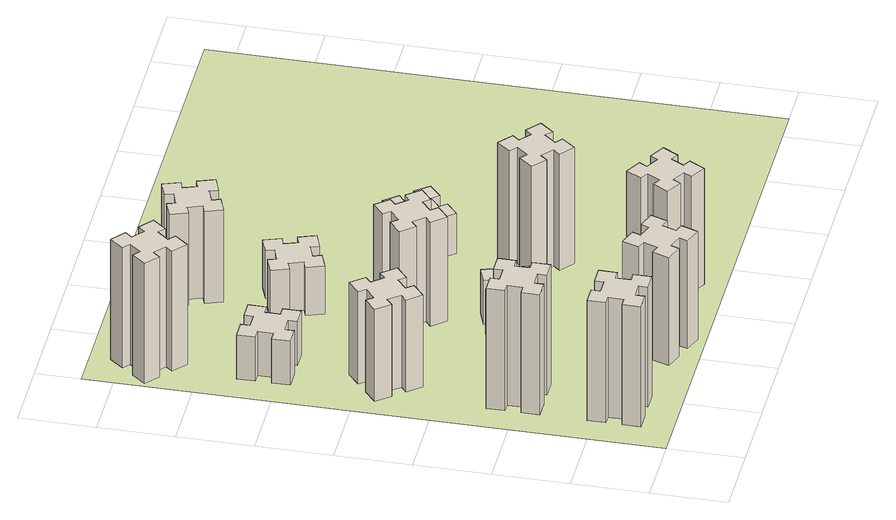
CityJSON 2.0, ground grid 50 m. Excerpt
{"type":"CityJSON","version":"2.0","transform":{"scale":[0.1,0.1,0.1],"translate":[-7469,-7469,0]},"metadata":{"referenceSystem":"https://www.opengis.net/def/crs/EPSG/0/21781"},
"CityObjects":{
"building1":{"type":"Building","attributes":{"class":"1000","function":"1000","usage":"1000","yearOfConstruction":2016,"roofType":"1000","measuredHeight":90,"storeysAboveGround":30,"storeysBelowGround":0},"geometry":[{"type":"Solid","lod":"1","boundaries":[[[[0,1,2,3,4,5,6,7,8,9,10,11,12,13,14,15,16,17,18,19]],[[17,16,20,21]],[[16,15,22,20]],[[15,14,23,22]],[[14,13,24,23]],[[13,12,25,24]],[[12,11,26,25]],[[11,10,27,26]],[[10,9,28,27]],[[9,8,29,28]],[[8,7,30,29]],[[7,6,31,30]],[[6,5,32,31]],[[5,4,33,32]],[[4,3,34,33]],[[3,2,35,34]],[[2,1,36,35]],[[1,0,37,36]],[[0,19,38,37]],[[19,18,39,38]],[[18,17,21,39]],[[24,25,26,27,28,29,30,31,32,33,34,35,36,37,38,39,21,20,22,23]]]]}]},
"building2":{"type":"Building","attributes":{"class":"1000","function":"1000","usage":"1000","yearOfConstruction":2016,"roofType":"1000","measuredHeight":90,"storeysAboveGround":30,"storeysBelowGround":0},"geometry":[{"type":"Solid","lod":"1","boundaries":[[[[40,41,42,43,44,45,46,47,48,49,50,51,52,53,54,55,56,57,58,59]],[[57,56,60,61]],[[56,55,62,60]],[[55,54,63,62]],[[54,53,64,63]],[[53,52,65,64]],[[52,51,66,65]],[[51,50,67,66]],[[50,49,68,67]],[[49,48,69,68]],[[48,47,70,69]],[[47,46,71,70]],[[46,45,72,71]],[[45,44,73,72]],[[44,43,74,73]],[[43,42,75,74]],[[42,41,76,75]],[[41,40,77,76]],[[40,59,78,77]],[[59,58,79,78]],[[58,57,61,79]],[[64,65,66,67,68,69,70,71,72,73,74,75,76,77,78,79,61,60,62,63]]]]}]},
"building3":{"type":"Building","attributes":{"class":"1000","function":"1000","usage":"1000","yearOfConstruction":2016,"roofType":"1000","measuredHeight":69,"storeysAboveGround":30,"storeysBelowGround":0},"geometry":[{"type":"Solid","lod":"1","boundaries":[[[[80,81,82,83,84,85,86,87,88,89,90,91,92,93,94,95,96,97,98,99]],[[97,96,100,101]],[[96,95,102,100]],[[95,94,103,102]],[[94,93,104,103]],[[93,92,105,104]],[[92,91,106,105]],[[91,90,107,106]],[[90,89,108,107]],[[89,88,109,108]],[[88,87,110,109]],[[87,86,111,110]],[[86,85,112,111]],[[85,84,113,112]],[[84,83,114,113]],[[83,82,115,114]],[[82,81,116,115]],[[81,80,117,116]],[[80,99,118,117]],[[99,98,119,118]],[[98,97,101,119]],[[104,105,106,107,108,109,110,111,112,113,114,115,116,117,118,119,101,100,102,103]]]]}]},
"building4":{"type":"Building","attributes":{"class":"1000","function":"1000","usage":"1000","yearOfConstruction":2016,"roofType":"1000","measuredHeight":33,"storeysAboveGround":30,"storeysBelowGround":0},"geometry":[{"type":"Solid","lod":"1","boundaries":[[[[120,121,122,123,124,125,126,127,128,129,130,131,132,133,134,135,136,137,138,139]],[[137,136,140,141]],[[136,135,142,140]],[[135,134,143,142]],[[134,133,144,143]],[[133,132,145,144]],[[132,131,146,145]],[[131,130,147,146]],[[130,129,148,147]],[[129,128,149,148]],[[128,127,150,149]],[[127,126,151,150]],[[126,125,152,151]],[[125,124,153,152]],[[124,123,154,153]],[[123,122,155,154]],[[122,121,156,155]],[[121,120,157,156]],[[120,139,158,157]],[[139,138,159,158]],[[138,137,141,159]],[[144,145,146,147,148,149,150,151,152,153,154,155,156,157,158,159,141,140,142,143]]]]}]},
"building5":{"type":"Building","attributes":{"class":"1000","function":"1000","usage":"1000","yearOfConstruction":2016,"roofType":"1000","measuredHeight":81,"storeysAboveGround":30,"storeysBelowGround":0},"geometry":[{"type":"Solid","lod":"1","boundaries":[[[[160,161,162,163,164,165,166,167,168,169,170,171,172,173,174,175,176,177,178,179]],[[177,176,180,181]],[[176,175,182,180]],[[175,174,183,182]],[[174,173,184,183]],[[173,172,185,184]],[[172,171,186,185]],[[171,170,187,186]],[[170,169,188,187]],[[169,168,189,188]],[[168,167,190,189]],[[167,166,191,190]],[[166,165,192,191]],[[165,164,193,192]],[[164,163,194,193]],[[163,162,195,194]],[[162,161,196,195]],[[161,160,197,196]],[[160,179,198,197]],[[179,178,199,198]],[[178,177,181,199]],[[184,185,186,187,188,189,190,191,192,193,194,195,196,197,198,199,181,180,182,183]]]]}]},
"building6":{"type":"Building","attributes":{"class":"1000","function":"1000","usage":"1000","yearOfConstruction":2016,"roofType":"1000","measuredHeight":90,"storeysAboveGround":30,"storeysBelowGround":0},"geometry":[{"type":"Solid","lod":"1","boundaries":[[[[200,201,202,203,204,205,206,207,208,209,210,211,212,213,214,215,216,217,218,219]],[[217,216,220,221]],[[216,215,222,220]],[[215,214,223,222]],[[214,213,224,223]],[[213,212,225,224]],[[212,211,226,225]],[[211,210,227,226]],[[210,209,228,227]],[[209,208,229,228]],[[208,207,230,229]],[[207,206,231,230]],[[206,205,232,231]],[[205,204,233,232]],[[204,203,234,233]],[[203,202,235,234]],[[202,201,236,235]],[[201,200,237,236]],[[200,219,238,237]],[[219,218,239,238]],[[218,217,221,239]],[[224,225,226,227,228,229,230,231,232,233,234,235,236,237,238,239,221,220,222,223]]]]}]},
"building7":{"type":"Building","attributes":{"class":"1000","function":"1000","usage":"1000","yearOfConstruction":2016,"roofType":"1000","measuredHeight":33,"storeysAboveGround":30,"storeysBelowGround":0},"geometry":[{"type":"Solid","lod":"1","boundaries":[[[[240,241,242,243,244,245,246,247,248,249,250,251,252,253,254,255,256,257,258,259]],[[257,256,260,261]],[[256,255,262,260]],[[255,254,263,262]],[[254,253,264,263]],[[253,252,265,264]],[[252,251,266,265]],[[251,250,267,266]],[[250,249,268,267]],[[249,248,269,268]],[[248,247,270,269]],[[247,246,271,270]],[[246,245,272,271]],[[245,244,273,272]],[[244,243,274,273]],[[243,242,275,274]],[[242,241,276,275]],[[241,240,277,276]],[[240,259,278,277]],[[259,258,279,278]],[[258,257,261,279]],[[264,265,266,267,268,269,270,271,272,273,274,275,276,277,278,279,261,260,262,263]]]]}]},
"building8":{"type":"Building","attributes":{"class":"1000","function":"1000","usage":"1000","yearOfConstruction":2016,"roofType":"1000","measuredHeight":78,"storeysAboveGround":30,"storeysBelowGround":0},"geometry":[{"type":"Solid","lod":"1","boundaries":[[[[280,281,282,283,284,285,286,287,288,289,290,291,292,293,294,295,296,297,298,299]],[[297,296,300,301]],[[296,295,302,300]],[[295,294,303,302]],[[294,293,304,303]],[[293,292,305,304]],[[292,291,306,305]],[[291,290,307,306]],[[290,289,308,307]],[[289,288,309,308]],[[288,287,310,309]],[[287,286,311,310]],[[286,285,312,311]],[[285,284,313,312]],[[284,283,314,313]],[[283,282,315,314]],[[282,281,316,315]],[[281,280,317,316]],[[280,299,318,317]],[[299,298,319,318]],[[298,297,301,319]],[[304,305,306,307,308,309,310,311,312,313,314,315,316,317,318,319,301,300,302,303]]]]}]},
"building9":{"type":"Building","attributes":{"class":"1000","function":"1000","usage":"1000","yearOfConstruction":2016,"roofType":"1000","measuredHeight":87,"storeysAboveGround":30,"storeysBelowGround":0},"geometry":[{"type":"Solid","lod":"1","boundaries":[[[[320,321,322,323,324,325,326,327,328,329,330,331,332,333,334,335,336,337,338,339]],[[337,336,340,341]],[[336,335,342,340]],[[335,334,343,342]],[[334,333,344,343]],[[333,332,345,344]],[[332,331,346,345]],[[331,330,347,346]],[[330,329,348,347]],[[329,328,349,348]],[[328,327,350,349]],[[327,326,351,350]],[[326,325,352,351]],[[325,324,353,352]],[[324,323,354,353]],[[323,322,355,354]],[[322,321,356,355]],[[321,320,357,356]],[[320,339,358,357]],[[339,338,359,358]],[[338,337,341,359]],[[344,345,346,347,348,349,350,351,352,353,354,355,356,357,358,359,341,340,342,343]]]]}]},
"building10":{"type":"Building","attributes":{"class":"1000","function":"1000","usage":"1000","yearOfConstruction":2016,"roofType":"1000","measuredHeight":36,"storeysAboveGround":30,"storeysBelowGround":0},"geometry":[{"type":"Solid","lod":"1","boundaries":[[[[360,361,362,363,364,365,366,367,368,369,370,371,372,373,374,375,376,377,378,379]],[[377,376,380,381]],[[376,375,382,380]],[[375,374,383,382]],[[374,373,384,383]],[[373,372,385,384]],[[372,371,386,385]],[[371,370,387,386]],[[370,369,388,387]],[[369,368,389,388]],[[368,367,390,389]],[[367,366,391,390]],[[366,365,392,391]],[[365,364,393,392]],[[364,363,394,393]],[[363,362,395,394]],[[362,361,396,395]],[[361,360,397,396]],[[360,379,398,397]],[[379,378,399,398]],[[378,377,381,399]],[[384,385,386,387,388,389,390,391,392,393,394,395,396,397,398,399,381,380,382,383]]]]}]},
"building11":{"type":"Building","attributes":{"class":"1000","function":"1000","usage":"1000","yearOfConstruction":2016,"roofType":"1000","measuredHeight":69,"storeysAboveGround":30,"storeysBelowGround":0},"geometry":[{"type":"Solid","lod":"1","boundaries":[[[[400,401,402,403,404,405,406,407,408,409,410,411,412,413,414,415,416,417,418,419]],[[417,416,420,421]],[[416,415,422,420]],[[415,414,423,422]],[[414,413,424,423]],[[413,412,425,424]],[[412,411,426,425]],[[411,410,427,426]],[[410,409,428,427]],[[409,408,429,428]],[[408,407,430,429]],[[407,406,431,430]],[[406,405,432,431]],[[405,404,433,432]],[[404,403,434,433]],[[403,402,435,434]],[[402,401,436,435]],[[401,400,437,436]],[[400,419,438,437]],[[419,418,439,438]],[[418,417,421,439]],[[424,425,426,427,428,429,430,431,432,433,434,435,436,437,438,439,421,420,422,423]]]]}]},
"building12":{"type":"Building","attributes":{"class":"1000","function":"1000","usage":"1000","yearOfConstruction":2016,"roofType":"1000","measuredHeight":87,"storeysAboveGround":30,"storeysBelowGround":0},"geometry":[{"type":"Solid","lod":"1","boundaries":[[[[440,441,442,443,444,445,446,447,448,449,450,451,452,453,454,455,456,457,458,459]],[[457,456,460,461]],[[456,455,462,460]],[[455,454,463,462]],[[454,453,464,463]],[[453,452,465,464]],[[452,451,466,465]],[[451,450,467,466]],[[450,449,468,467]],[[449,448,469,468]],[[448,447,470,469]],[[447,446,471,470]],[[446,445,472,471]],[[445,444,473,472]],[[444,443,474,473]],[[443,442,475,474]],[[442,441,476,475]],[[441,440,477,476]],[[440,459,478,477]],[[459,458,479,478]],[[458,457,461,479]],[[464,465,466,467,468,469,470,471,472,473,474,475,476,477,478,479,461,460,462,463]]]]}]},
"building13":{"type":"Building","attributes":{"class":"1000","function":"1000","usage":"1000","yearOfConstruction":2016,"roofType":"1000","measuredHeight":30,"storeysAboveGround":30,"storeysBelowGround":0},"geometry":[{"type":"Solid","lod":"1","boundaries":[[[[480,481,482,483,484,485,486,487,488,489,490,491,492,493,494,495,496,497,498,499]],[[497,496,500,501]],[[496,495,502,500]],[[495,494,503,502]],[[494,493,504,503]],[[493,492,505,504]],[[492,491,506,505]],[[491,490,507,506]],[[490,489,508,507]],[[489,488,509,508]],[[488,487,510,509]],[[487,486,511,510]],[[486,485,512,511]],[[485,484,513,512]],[[484,483,514,513]],[[483,482,515,514]],[[482,481,516,515]],[[481,480,517,516]],[[480,499,518,517]],[[499,498,519,518]],[[498,497,501,519]],[[504,505,506,507,508,509,510,511,512,513,514,515,516,517,518,519,501,500,502,503]]]]}]},
"landuse1":{"type":"LandUse","attributes":{"name":"plot1","function":"1010"},"geometry":[{"type":"MultiSurface","lod":"1","boundaries":[[[520,521,522,523]]]}]}
},
"vertices":[
[265,425,0],[265,325,0],[205,325,0],[205,205,0],[325,205,0],[325,265,0],[425,265,0],[425,205,0],[545,205,0],[545,325,0],[485,325,0],[485,425,0],[545,425,0],[545,545,0],[425,545,0],[425,485,0],[325,485,0],[325,545,0],[205,545,0],[205,425,0],[325,485,900],[325,545,900],[425,485,900],[425,545,900],[545,545,900],[545,425,900],[485,425,900],[485,325,900],[545,325,900],[545,205,900],[425,205,900],[425,265,900],[325,265,900],[325,205,900],[205,205,900],[205,325,900],[265,325,900],[265,425,900],[205,425,900],[205,545,900],
[265,1065,0],[265,965,0],[205,965,0],[205,845,0],[325,845,0],[325,905,0],[425,905,0],[425,845,0],[545,845,0],[545,965,0],[485,965,0],[485,1065,0],[545,1065,0],[545,1185,0],[425,1185,0],[425,1125,0],[325,1125,0],[325,1185,0],[205,1185,0],[205,1065,0],[325,1125,900],[325,1185,900],[425,1125,900],[425,1185,900],[545,1185,900],[545,1065,900],[485,1065,900],[485,965,900],[545,965,900],[545,845,900],[425,845,900],[425,905,900],[325,905,900],[325,845,900],[205,845,900],[205,965,900],[265,965,900],[265,1065,900],[205,1065,900],[205,1185,900],
[492,1888,0],[427,1964,0],[473,2003,0],[396,2095,0],[304,2018,0],[343,1972,0],[266,1907,0],[228,1953,0],[136,1876,0],[213,1784,0],[259,1823,0],[323,1746,0],[277,1708,0],[354,1616,0],[446,1693,0],[408,1739,0],[484,1803,0],[523,1757,0],[615,1834,0],[538,1926,0],[484,1803,690],[523,1757,690],[408,1739,690],[446,1693,690],[354,1616,690],[277,1708,690],[323,1746,690],[259,1823,690],[213,1784,690],[136,1876,690],[228,1953,690],[266,1907,690],[343,1972,690],[304,2018,690],[396,2095,690],[473,2003,690],[427,1964,690],[492,1888,690],[538,1926,690],[615,1834,690],
[485,2545,0],[485,2645,0],[545,2645,0],[545,2765,0],[425,2765,0],[425,2705,0],[325,2705,0],[325,2765,0],[205,2765,0],[205,2645,0],[265,2645,0],[265,2545,0],[205,2545,0],[205,2425,0],[325,2425,0],[325,2485,0],[425,2485,0],[425,2425,0],[545,2425,0],[545,2545,0],[425,2485,330],[425,2425,330],[325,2485,330],[325,2425,330],[205,2425,330],[205,2545,330],[265,2545,330],[265,2645,330],[205,2645,330],[205,2765,330],[325,2765,330],[325,2705,330],[425,2705,330],[425,2765,330],[545,2765,330],[545,2645,330],[485,2645,330],[485,2545,330],[545,2545,330],[545,2425,330],
[1029,360,0],[995,266,0],[939,287,0],[897,174,0],[1010,133,0],[1031,189,0],[1125,155,0],[1104,99,0],[1217,57,0],[1258,170,0],[1202,191,0],[1236,285,0],[1292,264,0],[1333,377,0],[1220,418,0],[1200,362,0],[1106,396,0],[1127,452,0],[1014,493,0],[973,380,0],[1106,396,810],[1127,452,810],[1200,362,810],[1220,418,810],[1333,377,810],[1292,264,810],[1236,285,810],[1202,191,810],[1258,170,810],[1217,57,810],[1104,99,810],[1125,155,810],[1031,189,810],[1010,133,810],[897,174,810],[939,287,810],[995,266,810],[1029,360,810],[973,380,810],[1014,493,810],
[384,3387,0],[308,3452,0],[346,3498,0],[254,3575,0],[177,3483,0],[223,3444,0],[159,3368,0],[113,3406,0],[36,3314,0],[128,3237,0],[166,3283,0],[243,3219,0],[204,3173,0],[296,3096,0],[373,3188,0],[327,3226,0],[392,3303,0],[438,3264,0],[515,3356,0],[423,3433,0],[392,3303,900],[438,3264,900],[327,3226,900],[373,3188,900],[296,3096,900],[204,3173,900],[243,3219,900],[166,3283,900],[128,3237,900],[36,3314,900],[113,3406,900],[159,3368,900],[223,3444,900],[177,3483,900],[254,3575,900],[346,3498,900],[308,3452,900],[384,3387,900],[423,3433,900],[515,3356,900],
[1125,1336,0],[1031,1302,0],[1010,1358,0],[897,1317,0],[939,1204,0],[995,1225,0],[1029,1131,0],[973,1110,0],[1014,997,0],[1127,1039,0],[1106,1095,0],[1200,1129,0],[1220,1073,0],[1333,1114,0],[1292,1227,0],[1236,1206,0],[1202,1300,0],[1258,1320,0],[1217,1433,0],[1104,1392,0],[1202,1300,330],[1258,1320,330],[1236,1206,330],[1292,1227,330],[1333,1114,330],[1220,1073,330],[1200,1129,330],[1106,1095,330],[1127,1039,330],[1014,997,330],[973,1110,330],[1029,1131,330],[995,1225,330],[939,1204,330],[897,1317,330],[1010,1358,330],[1031,1302,330],[1125,1336,330],[1104,1392,330],[1217,1433,330],
[1083,1972,0],[1006,1907,0],[968,1953,0],[876,1876,0],[953,1784,0],[999,1823,0],[1063,1746,0],[1017,1708,0],[1094,1616,0],[1186,1693,0],[1148,1739,0],[1224,1803,0],[1263,1757,0],[1355,1834,0],[1278,1926,0],[1232,1888,0],[1167,1964,0],[1213,2003,0],[1136,2095,0],[1044,2018,0],[1167,1964,780],[1213,2003,780],[1232,1888,780],[1278,1926,780],[1355,1834,780],[1263,1757,780],[1224,1803,780],[1148,1739,780],[1186,1693,780],[1094,1616,780],[1017,1708,780],[1063,1746,780],[999,1823,780],[953,1784,780],[876,1876,780],[968,1953,780],[1006,1907,780],[1083,1972,780],[1044,2018,780],[1136,2095,780],
[1657,305,0],[1744,255,0],[1714,203,0],[1818,143,0],[1878,247,0],[1826,277,0],[1876,364,0],[1928,334,0],[1988,438,0],[1884,498,0],[1854,446,0],[1767,496,0],[1797,548,0],[1693,608,0],[1633,504,0],[1685,474,0],[1635,387,0],[1583,417,0],[1523,313,0],[1627,253,0],[1635,387,870],[1583,417,870],[1685,474,870],[1633,504,870],[1693,608,870],[1797,548,870],[1767,496,870],[1854,446,870],[1884,498,870],[1988,438,870],[1928,334,870],[1876,364,870],[1826,277,870],[1878,247,870],[1818,143,870],[1714,203,870],[1744,255,870],[1657,305,870],[1627,253,870],[1523,313,870],
[1106,2475,0],[1200,2509,0],[1220,2453,0],[1333,2494,0],[1292,2607,0],[1236,2586,0],[1202,2680,0],[1258,2700,0],[1217,2813,0],[1104,2772,0],[1125,2716,0],[1031,2682,0],[1010,2738,0],[897,2697,0],[939,2584,0],[995,2605,0],[1029,2511,0],[973,2490,0],[1014,2377,0],[1127,2419,0],[1029,2511,360],[973,2490,360],[995,2605,360],[939,2584,360],[897,2697,360],[1010,2738,360],[1031,2682,360],[1125,2716,360],[1104,2772,360],[1217,2813,360],[1258,2700,360],[1202,2680,360],[1236,2586,360],[1292,2607,360],[1333,2494,360],[1220,2453,360],[1200,2509,360],[1106,2475,360],[1127,2419,360],[1014,2377,360],
[1125,3356,0],[1031,3322,0],[1010,3378,0],[897,3337,0],[939,3224,0],[995,3245,0],[1029,3151,0],[973,3130,0],[1014,3017,0],[1127,3059,0],[1106,3115,0],[1200,3149,0],[1220,3093,0],[1333,3134,0],[1292,3247,0],[1236,3226,0],[1202,3320,0],[1258,3340,0],[1217,3453,0],[1104,3412,0],[1202,3320,690],[1258,3340,690],[1236,3226,690],[1292,3247,690],[1333,3134,690],[1220,3093,690],[1200,3149,690],[1106,3115,690],[1127,3059,690],[1014,3017,690],[973,3130,690],[1029,3151,690],[995,3245,690],[939,3224,690],[897,3337,690],[1010,3378,690],[1031,3322,690],[1125,3356,690],[1104,3412,690],[1217,3453,690],
[1746,1163,0],[1823,1099,0],[1784,1053,0],[1876,976,0],[1953,1068,0],[1907,1106,0],[1972,1183,0],[2018,1144,0],[2095,1236,0],[2003,1313,0],[1964,1267,0],[1888,1332,0],[1926,1378,0],[1834,1455,0],[1757,1363,0],[1803,1324,0],[1739,1248,0],[1693,1286,0],[1616,1194,0],[1708,1117,0],[1739,1248,870],[1693,1286,870],[1803,1324,870],[1757,1363,870],[1834,1455,870],[1926,1378,870],[1888,1332,870],[1964,1267,870],[2003,1313,870],[2095,1236,870],[2018,1144,870],[1972,1183,870],[1907,1106,870],[1953,1068,870],[1876,976,870],[1784,1053,870],[1823,1099,870],[1746,1163,870],[1708,1117,870],[1616,1194,870],
[1972,1988,0],[1907,2064,0],[1953,2103,0],[1876,2195,0],[1784,2118,0],[1823,2072,0],[1746,2007,0],[1708,2053,0],[1616,1976,0],[1693,1884,0],[1739,1923,0],[1803,1846,0],[1757,1808,0],[1834,1716,0],[1926,1793,0],[1888,1839,0],[1964,1903,0],[2003,1857,0],[2095,1934,0],[2018,2026,0],[1964,1903,300],[2003,1857,300],[1888,1839,300],[1926,1793,300],[1834,1716,300],[1757,1808,300],[1803,1846,300],[1739,1923,300],[1693,1884,300],[1616,1976,300],[1708,2053,300],[1746,2007,300],[1823,2072,300],[1784,2118,300],[1876,2195,300],[1953,2103,300],[1907,2064,300],[1972,1988,300],[2018,2026,300],[2095,1934,300],
[5,3705,0],[3705,3705,0],[3705,5,0],[5,5,0]
]}
